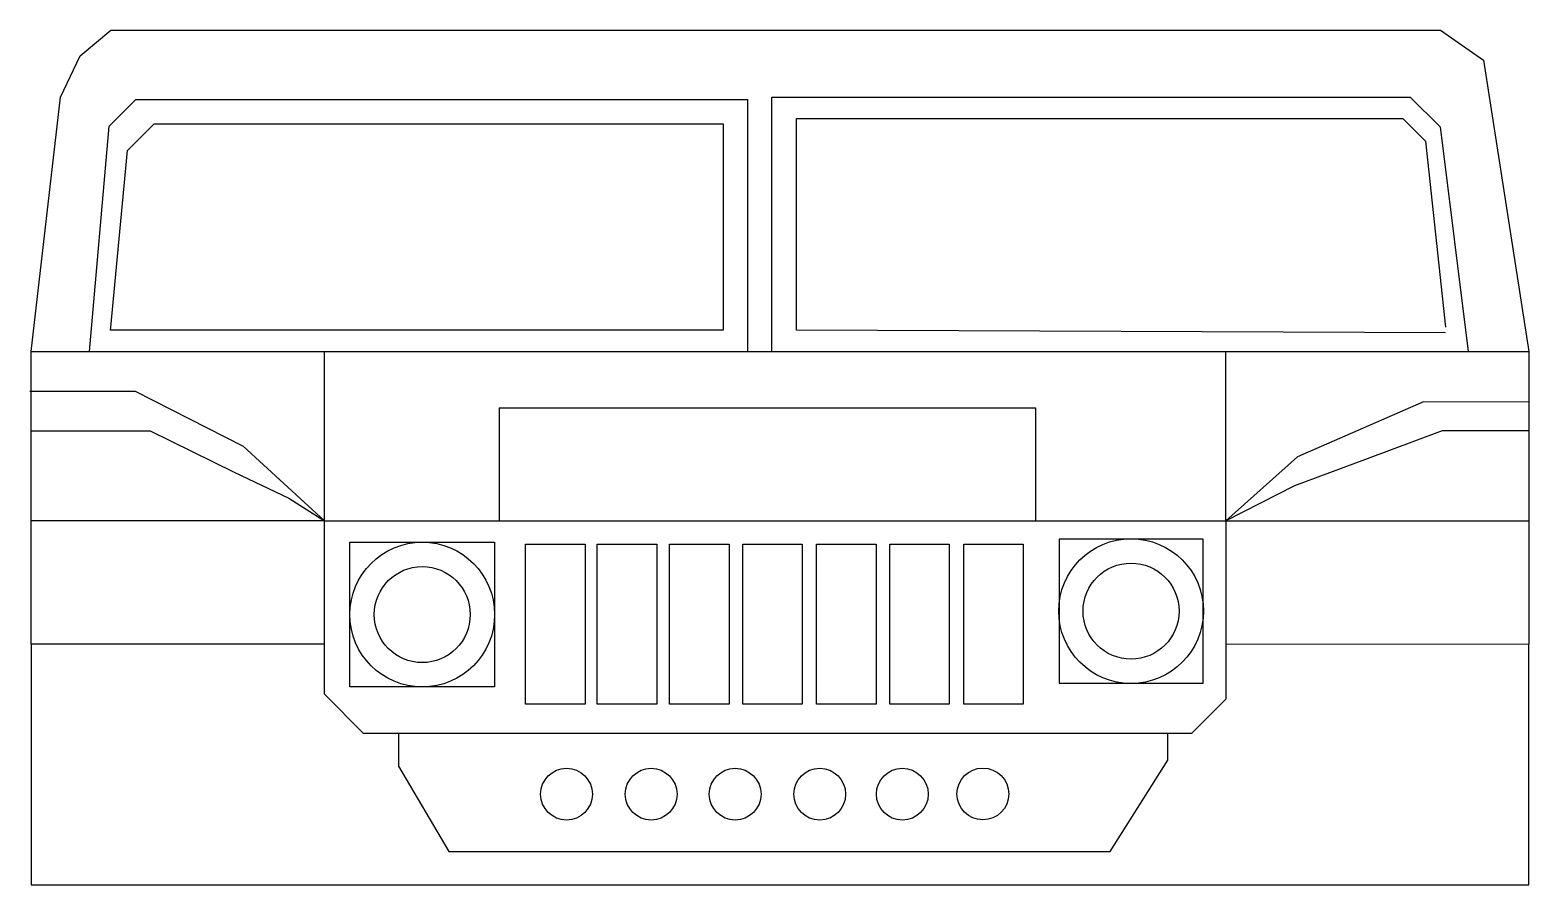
# Model space of a CAD drawing. Extents: x -144 to 52, y -161 to -49.
import ezdxf

# ---------------------------------------------------------------- set-up
doc = ezdxf.new("R2010")
doc.units = 0
doc.header["$MEASUREMENT"] = 0
doc.linetypes.add('K5LT_BASIC', pattern=[0])
doc.layers.add('Системный слой', color=7, linetype='Continuous')

# ---------------------------------------------------------------- blocks, each defined once
blk = doc.blocks.new('*U')
at = {"layer": 'Системный слой', "color": 5, "linetype": 'K5LT_BASIC'}
for p, q in [((-101.9, -116.19), (-82.96, -116.19)), ((-101.9, -135.13), (-101.9, -116.19)), ((-82.96, -116.19), (-82.96, -135.13)), ((-78.91, -116.43), (-71.13, -116.43)), ((-78.91, -137.36), (-78.91, -116.43)), ((-71.13, -116.43), (-71.13, -137.36)), ((-69.52, -116.43), (-61.75, -116.43)), ((-69.52, -137.37), (-69.52, -116.43)), ((-61.75, -116.43), (-61.75, -137.37)), ((-60.06, -116.43), (-52.28, -116.43)), ((-60.06, -137.37), (-60.06, -116.43)), ((-52.28, -116.43), (-52.28, -137.37)), ((-50.49, -116.43), (-42.72, -116.43)), ((-50.49, -137.37), (-50.49, -116.43)), ((-42.72, -116.43), (-42.72, -137.37)), ((-40.82, -116.43), (-33.04, -116.43)), ((-40.82, -137.37), (-40.82, -116.43)), ((-33.04, -116.43), (-33.04, -137.37)), ((-31.25, -116.43), (-23.47, -116.43)), ((-31.25, -137.37), (-31.25, -116.43)), ((-23.47, -116.43), (-23.47, -137.37)), ((-21.57, -116.43), (-13.79, -116.43)), ((-21.57, -137.37), (-21.57, -116.43)), ((-13.79, -116.43), (-13.79, -137.37)), ((9.75, -115.79), (-9.09, -115.79)), ((-9.09, -115.79), (-9.09, -134.63)), ((9.75, -134.63), (9.75, -115.79)), ((-82.96, -135.13), (-101.9, -135.13)), ((-9.09, -134.63), (9.75, -134.63)), ((-71.13, -137.36), (-78.91, -137.36)), ((-61.75, -137.37), (-69.52, -137.37)), ((-52.28, -137.37), (-60.06, -137.37)), ((-42.72, -137.37), (-50.49, -137.37)), ((-33.04, -137.37), (-40.82, -137.37)), ((-23.47, -137.37), (-31.25, -137.37)), ((-13.79, -137.37), (-21.57, -137.37))]:
    blk.add_line(p, q, dxfattribs=at)

msp = doc.modelspace()

# ---------------------------------------------------------------- linework, layer by layer
at = {"layer": 'Системный слой', "color": 5, "linetype": 'K5LT_BASIC'}
for p, q in [((-137.19, -52.59), (-133.2, -49.2)), ((-133.2, -49.2), (40.85, -49.2)), ((40.85, -49.2), (46.47, -53.15)), ((-139.78, -57.97), (-137.19, -52.59)), ((46.47, -53.15), (52.41, -91.27)), ((-143.61, -91.27), (-139.78, -57.97)), ((-133.4, -61.76), (-129.91, -58.27)), ((-129.91, -58.27), (-49.86, -58.27)), ((-49.86, -58.27), (-49.86, -91.27)), ((-46.66, -91.27), (-46.66, -57.97)), ((-46.66, -57.97), (34.49, -57.97)), ((34.49, -57.97), (36.88, -57.97)), ((36.88, -57.97), (40.77, -61.86)), ((-43.47, -88.47), (-43.47, -60.76)), ((-43.47, -60.76), (32.49, -60.76)), ((32.49, -60.76), (35.88, -60.76)), ((35.88, -60.76), (38.87, -63.75)), ((-135.99, -91.27), (-133.4, -61.76)), ((-131.01, -64.95), (-127.52, -61.46)), ((-127.52, -61.46), (-53.05, -61.46)), ((-53.05, -61.46), (-53.05, -88.47)), ((40.77, -61.86), (44.46, -91.27)), ((38.87, -63.75), (41.47, -88.08)), ((-133.2, -88.08), (-131.01, -64.95)), ((-133.24, -88.47), (-133.2, -88.08)), ((-53.05, -88.47), (-133.24, -88.47)), ((41.47, -88.81), (-43.47, -88.47)), ((-143.61, -129.54), (-143.61, -91.27)), ((-143.61, -91.27), (52.41, -91.27)), ((-105.24, -113.4), (-105.24, -91.27)), ((12.74, -113.4), (12.74, -91.27)), ((52.41, -91.27), (52.41, -129.54)), ((-143.77, -96.45), (-130.01, -96.45)), ((-130.01, -96.45), (-115.85, -103.63)), ((38.61, -97.83), (22.11, -105.02)), ((52.41, -97.87), (38.61, -97.83)), ((-82.36, -98.64), (-82.36, -113.4)), ((-82.36, -98.64), (-12.18, -98.64)), ((-12.18, -98.64), (-12.18, -113.4)), ((-143.61, -101.64), (-128.02, -101.64)), ((-128.02, -101.64), (-117.05, -107.02)), ((41.05, -101.62), (30.88, -105.44)), ((52.41, -101.64), (41.05, -101.62)), ((-115.85, -103.63), (-105.24, -113.4)), ((22.11, -105.02), (12.74, -113.4)), ((30.88, -105.44), (21.71, -108.81)), ((-117.05, -107.02), (-109.91, -110.44)), ((21.71, -108.81), (12.74, -113.4)), ((-109.91, -110.44), (-105.24, -113.4)), ((-105.24, -113.4), (-143.61, -113.4)), ((-105.24, -130.34), (-105.24, -113.4)), ((-105.24, -113.4), (12.74, -113.4)), ((12.74, -113.4), (12.74, -129.56)), ((12.74, -113.4), (52.41, -113.4)), ((-105.24, -129.54), (-143.61, -129.54)), ((-143.61, -129.54), (-143.61, -161.03)), ((-105.24, -136.07), (-105.24, -130.34)), ((52.41, -129.54), (12.74, -129.56)), ((12.74, -129.56), (12.74, -136.71)), ((52.41, -161.03), (52.41, -129.54)), ((-100.11, -141.21), (-105.24, -136.07)), ((12.75, -136.71), (8.25, -141.21)), ((8.25, -141.21), (-100.11, -141.21)), ((-95.52, -141.21), (-95.52, -145.49)), ((5.16, -144.7), (5.16, -141.21)), ((-2.41, -156.66), (5.16, -144.7)), ((-95.52, -145.49), (-88.94, -156.66)), ((-88.94, -156.66), (-2.41, -156.66)), ((-143.61, -161.03), (52.41, -161.03))]:
    msp.add_line(p, q, dxfattribs=at)
for centre, radius in [((0.33, -125.21), 9.47), ((-92.43, -125.66), 9.47), ((-92.43, -125.66), 6.28), ((0.33, -125.21), 6.28), ((-73.55, -149.15), 3.39), ((-62.47, -149.15), 3.39), ((-51.48, -149.15), 3.39), ((-40.41, -149.15), 3.39), ((-29.6, -149.15), 3.39), ((-19.06, -149.12), 3.39)]:
    msp.add_circle(centre, radius, dxfattribs=at)

# ---------------------------------------------------------------- block references
at = {"layer": 'Системный слой'}
msp.add_blockref('*U', (0, 0), dxfattribs=at)
msp.add_blockref('*U', (0, 0), dxfattribs=at)
msp.add_blockref('*U', (0, 0), dxfattribs=at)
msp.add_blockref('*U', (0, 0), dxfattribs=at)
msp.add_blockref('*U', (0, 0), dxfattribs=at)
msp.add_blockref('*U', (0, 0), dxfattribs=at)
msp.add_blockref('*U', (0, 0), dxfattribs=at)
msp.add_blockref('*U', (0, 0), dxfattribs=at)
msp.add_blockref('*U', (0, 0), dxfattribs=at)

doc.saveas('drawing.dxf')
